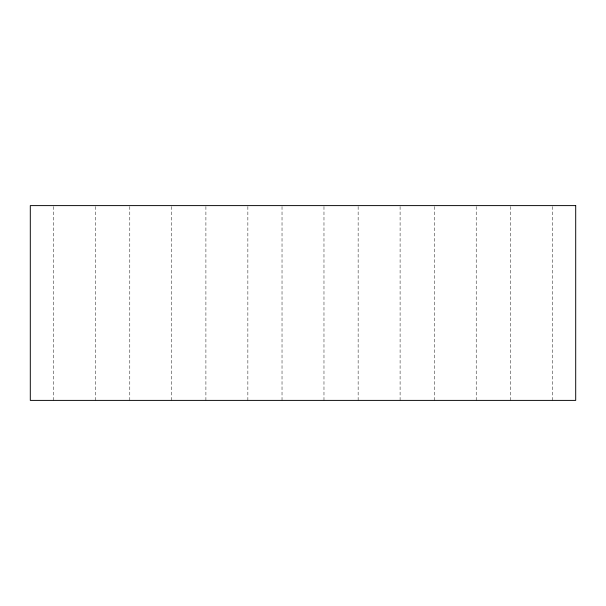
<?xml version="1.0" encoding="UTF-8"?>
<svg xmlns="http://www.w3.org/2000/svg" width="606" height="606" viewBox="0 0 606 606"><rect width="100%" height="100%" fill="white"/><g stroke="black" fill="none" stroke-linecap="round" stroke-linejoin="round"><path stroke-width="0.45" stroke-dasharray="3.03 2.27" d="M552.324 206.555L552.324 400.392M510.373 206.555L510.373 400.392M476.21 206.555L476.21 400.392M434.252 206.555L434.252 400.392M400.096 206.555L400.096 400.392M358.138 206.555L358.138 400.392M323.975 206.555L323.975 400.392M282.025 206.555L282.025 400.392M247.862 206.555L247.862 400.392M205.904 206.555L205.904 400.392M171.748 206.555L171.748 400.392M129.79 206.555L129.79 400.392M95.627 206.555L95.627 400.392M53.676 206.555L53.676 400.392"/><path stroke-width="0.91" d="M575.7 205.608L30.3 205.608L30.3 400.392L575.7 400.392L575.7 205.608"/></g></svg>
